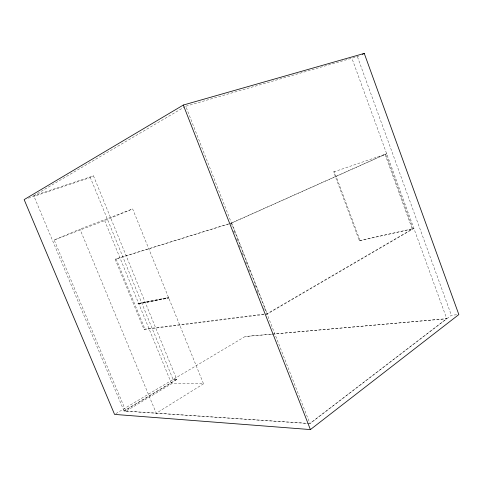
<?xml version="1.0" encoding="UTF-8"?>
<svg xmlns="http://www.w3.org/2000/svg" width="483" height="483" viewBox="0 0 483 483"><rect width="100%" height="100%" fill="white"/><g stroke="black" fill="none" stroke-linecap="round" stroke-linejoin="round"><path stroke-width="0.36" stroke-dasharray="2.42 1.81" d="M456.604 314.771L451.37 315.254L309.959 423.615L185.756 106.242L358.712 56.239M203.524 383.81L156.251 413.237L79.943 229.111L54.187 239.997L125.918 411.19L171.604 383.786L203.524 383.81L132.638 208.928L79.943 229.111M124.04 411.063L176.784 379.499L93.461 175.842L33.744 195.706L124.04 411.063L308.45 423.513M115.854 413.635L245.147 336.494L271.615 334.151M33.744 195.706L185.756 106.242M266.181 314.246L412.929 228.64L385.754 154.083L230.608 223.394L231.979 226.883M360.004 240.371L334.369 171.646L333.675 171.948L359.346 240.739L413.883 228.429L267.111 314.131L144.067 329.569L115.147 259.214L230.234 223.363M28.419 198.193L90.333 177.557L93.461 175.842M144.067 329.569L144.966 329.098L265.686 313.853M137.788 303.584L168.549 297.528L137.788 303.584L137.969 304.018L168.742 297.999L137.969 304.018M54.187 239.997L104.666 220.61L132.638 208.928M333.675 171.948L386.684 153.763L231.49 223.116L115.147 259.214M359.346 240.739L412.265 229.027L385.06 154.391M272.364 334.085L446.751 318.659L309.905 423.488L307.647 423.337M271.645 334.236L245.147 336.494M272.4 334.17L446.787 318.768L351.962 58.449M173.053 379.445L176.748 379.415L124.004 410.973L306.892 423.283M176.784 379.499L173.089 379.529L90.333 177.557M104.666 220.61L171.604 383.786M116.083 258.81L144.966 329.098M167.764 297.92L167.951 298.391M231.665 222.917L267.177 313.666M233.621 231.079L234.442 233.174M236.628 238.765L237.449 240.866M239.091 245.056L240.462 248.552M242.104 252.742L243.468 256.238M245.66 261.828L246.481 263.929M248.667 269.52L249.488 271.615M254.686 284.892L255.785 287.687M257.149 291.183L257.97 293.278M263.718 307.955L264.261 309.355M357.48 56.867L451.37 315.254"/><path stroke-width="0.72" d="M310.406 429.58L458.85 314.56L364.267 53.42L183.311 105.052L24.15 199.618L114.568 414.402L310.406 429.58L183.311 105.052M362.413 54.362L364.267 53.42"/></g></svg>
